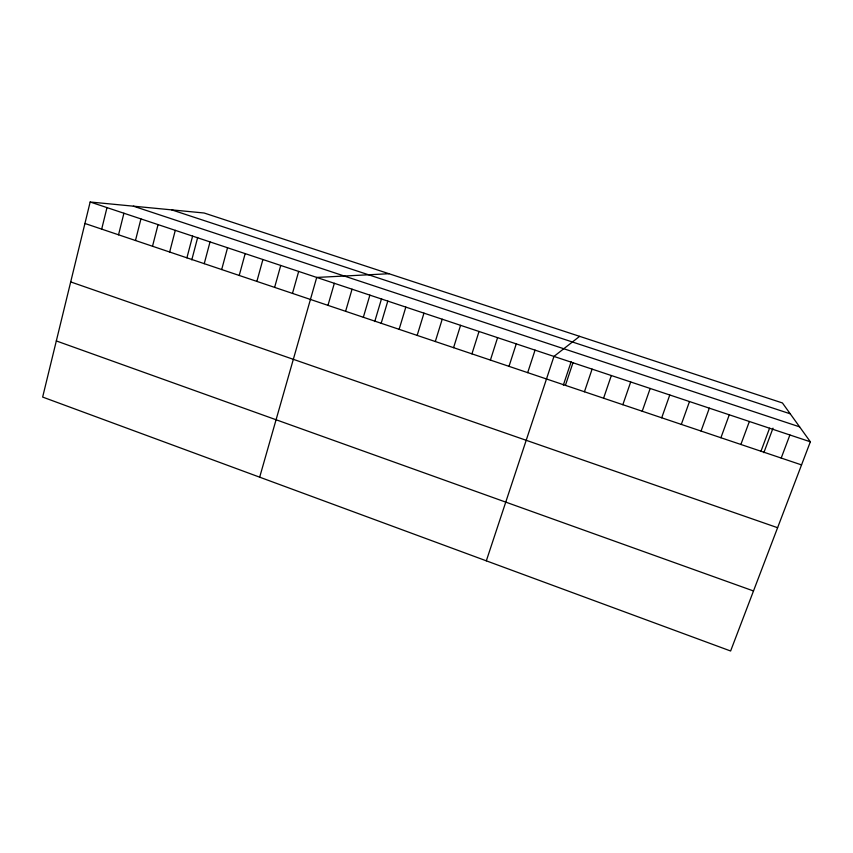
<?xml version="1.0" encoding="UTF-8"?>
<svg xmlns="http://www.w3.org/2000/svg" width="853" height="853" viewBox="0 0 853 853"><rect width="100%" height="100%" fill="white"/><g stroke="black" fill="none" stroke-linecap="round" stroke-linejoin="round"><path stroke-width="1.28" d="M90.162 202.001L42.65 397.071L730.616 650.999L810.35 441.79L782.425 402.957L204.134 213.005L90.162 202.001L810.35 441.79M101.688 229.126L106.988 207.599M118.535 234.799L123.92 213.239M135.478 240.503L140.937 218.901M152.516 246.25L158.061 224.606M169.662 252.03L175.281 230.342M186.903 257.83L192.607 236.11M191.786 259.888L197.693 237.433M204.24 263.673L210.03 241.911M221.684 269.548L227.548 247.743M239.224 275.466L245.174 253.608M256.87 281.405L262.905 259.515M274.623 287.386L280.733 265.454M292.472 293.4L298.678 271.425M259.675 477.179L316.719 277.438L388.979 273.728M327.968 305.363L334.344 283.303M345.604 311.302L352.054 289.199M363.335 317.273L369.882 295.138M374.744 321.549L381.568 298.635M381.174 323.287L387.806 301.098M399.119 329.333L405.836 307.101M417.16 335.41L423.973 313.147M435.307 341.52L442.217 319.214M453.572 347.672L460.567 325.324M471.933 353.867L479.023 331.476M490.411 360.083L497.587 337.66M508.996 366.353L516.268 343.876M527.687 372.644L535.055 350.125M486.327 560.837L553.949 356.426L579.635 336.349M563.343 385.098L571.147 361.757M565.411 385.353L572.971 362.749M584.433 391.762L592.099 369.125M603.583 398.212L611.334 375.533M622.839 404.706L630.698 381.973M642.213 411.231L650.178 388.456M661.704 417.799L669.776 394.982M681.323 424.41L689.491 401.55M701.049 431.053L709.323 408.15M720.902 437.749L729.283 414.803M740.873 444.477L749.36 421.489M760.972 451.248L769.566 428.217M763.851 452.666L772.999 428.174M781.199 458.061L789.899 434.977M171.73 209.881L790.23 413.812M133.377 206.17L799.602 426.852M84.927 223.475L801.543 464.906M70.692 281.916L777.605 527.708M56.319 340.933L753.498 590.969"/></g></svg>
